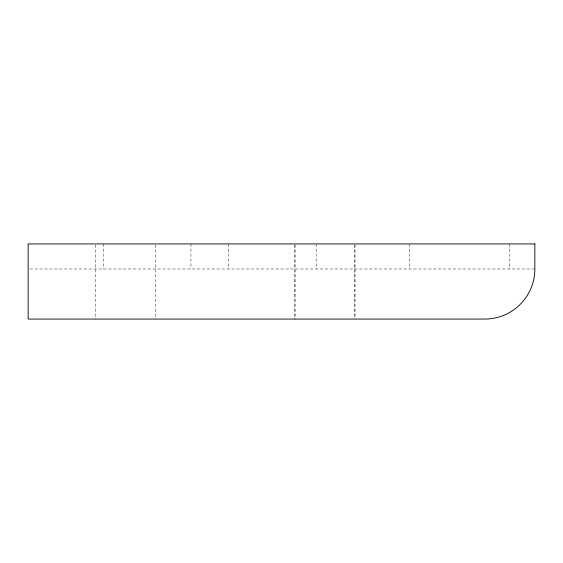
<?xml version="1.0" encoding="UTF-8"?>
<svg xmlns="http://www.w3.org/2000/svg" width="563" height="563" viewBox="0 0 563 563"><rect width="100%" height="100%" fill="white"/><g stroke="black" fill="none" stroke-linecap="round" stroke-linejoin="round"><path stroke-width="0.42" stroke-dasharray="2.81 2.11" d="M29.895 268.98L534.85 268.98M509.804 243.934L509.804 268.98M409.625 243.934L409.625 268.98M354.993 244.806L354.993 319.066M354.845 244.806L354.845 318.194M316.174 243.934L316.174 268.98M295.033 244.806L295.033 319.066M294.885 244.806L294.885 319.066M228.515 243.934L228.515 268.98M190.948 243.934L190.948 268.98M155.381 244.806L155.381 319.066M103.289 243.934L103.289 268.98M95.274 244.806L95.274 319.066"/><path stroke-width="0.84" d="M534.85 243.934L28.15 243.934L28.15 319.066L484.757 319.066A50.093 50.093 0 0 0 534.85 268.98L534.85 243.934"/></g></svg>
